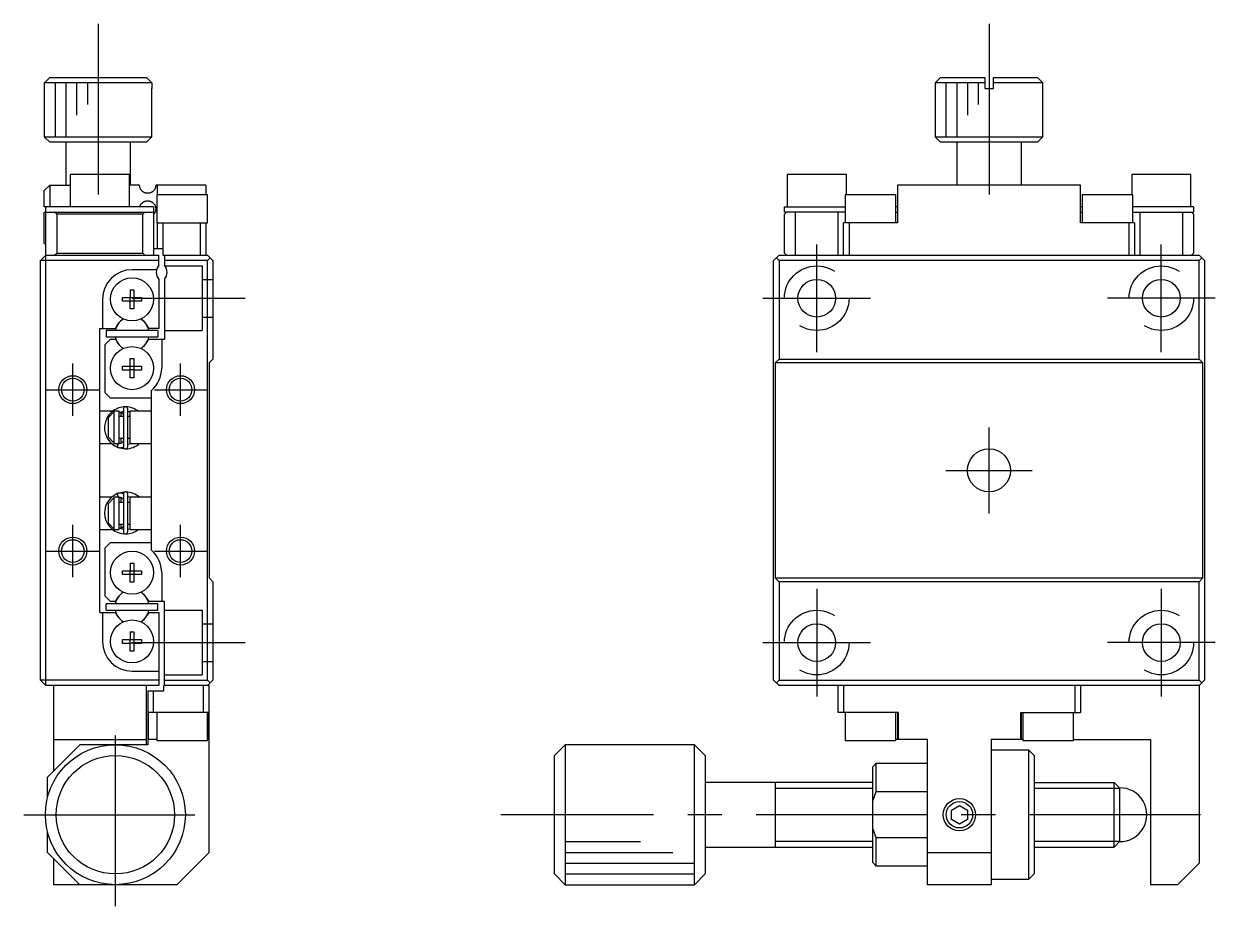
# Model space of a CAD drawing. Extents: x 0 to 251, y -8 to 162.
# Drawn here: x 140.4 to 251.1, y 46.5 to 128.5 of the extents above; entities that cross this region are included whole.
import ezdxf

# ---------------------------------------------------------------- set-up
doc = ezdxf.new("R2010")
doc.units = 0
doc.header["$LTSCALE"] = 0.5
doc.linetypes.add('CENTER', pattern=[50.8, 31.75, -6.35, 6.35, -6.35])
doc.linetypes.add('DASHED', pattern=[19.05, 12.7, -6.35])
for name, color, linetype in [('MSM_CENTER', 1, 'CENTER'), ('MSM_CONTINUOUS', 7, 'CONTINUOUS'), ('MSM_DASHED', 4, 'DASHED'), ('MSM_NARROW', 5, 'CONTINUOUS')]:
    doc.layers.add(name, color=color, linetype=linetype)

msp = doc.modelspace()

# ---------------------------------------------------------------- linework, layer by layer
at = {"layer": 'MSM_CENTER'}
for p, q in [((147.35, 128.5), (147.35, 112.5)), ((230.080071, 128.5), (230.080071, 111.5)), ((214.080071, 98), (214.080071, 108)), ((246.080071, 98), (246.080071, 108)), ((150.5, 103), (161, 103)), ((209.080071, 103), (219.080071, 103)), ((251.080071, 103), (241.080071, 103)), ((145, 92.07), (145, 96.93)), ((155, 92.07), (155, 96.93)), ((142.57, 94.5), (147.43, 94.5)), ((152.57, 94.5), (157.43, 94.5)), ((230.080071, 83), (230.080071, 91)), ((226.080071, 87), (234.080071, 87)), ((145, 77.07), (145, 81.93)), ((155, 77.07), (155, 81.93)), ((142.57, 79.5), (147.43, 79.5)), ((152.57, 79.5), (157.43, 79.5)), ((214.080071, 76), (214.080071, 66)), ((246.080071, 76), (246.080071, 66)), ((150.5, 71), (161, 71)), ((209.080071, 71), (219.080071, 71)), ((251.080071, 71), (241.080071, 71)), ((148.95, 46.5), (148.95, 63.5)), ((140.45, 55), (157.45, 55)), ((249.730071, 55), (184.730071, 55))]:
    msp.add_line(p, q, dxfattribs=at)
at = {"layer": 'MSM_CONTINUOUS'}
for p, q in [((142.366026, 123), (142.867813, 123.5)), ((142.366026, 122.5), (142.366026, 123)), ((152.333974, 123), (142.366026, 123)), ((142.867813, 123.5), (151.832187, 123.5)), ((151.832187, 123.5), (152.333974, 123)), ((152.333974, 123), (152.333974, 122.5)), ((225.580071, 123.5), (225.080071, 123)), ((229.680071, 123), (225.080071, 123)), ((225.080071, 123), (225.080071, 118)), ((225.580071, 123.5), (229.680071, 123.5)), ((229.680071, 123.5), (229.680071, 122.5)), ((230.480071, 122.5), (230.480071, 123.5)), ((230.480071, 123.5), (234.580071, 123.5)), ((235.080071, 123), (230.480071, 123)), ((235.080071, 123), (234.580071, 123.5)), ((235.080071, 118), (235.080071, 123)), ((142.35, 122.5), (142.366026, 122.5)), ((142.35, 122.5), (142.35, 118)), ((152.333974, 122.5), (152.35, 122.5)), ((152.35, 118), (152.35, 122.5)), ((229.680071, 122.5), (230.480071, 122.5)), ((142.35, 118), (152.35, 118)), ((142.35, 118), (142.85, 117.5)), ((151.85, 117.5), (142.85, 117.5)), ((144.35, 117.5), (144.35, 113.5)), ((150.35, 113.5), (150.35, 117.5)), ((151.85, 117.5), (152.35, 118)), ((225.080071, 118), (235.080071, 118)), ((225.080071, 118), (225.580071, 117.5)), ((234.580071, 117.5), (225.580071, 117.5)), ((227.080071, 117.5), (227.080071, 113.5)), ((233.080071, 113.5), (233.080071, 117.5)), ((234.580071, 117.5), (235.080071, 118)), ((150.25, 114.5), (144.75, 114.5)), ((144.75, 114.5), (144.75, 111.5)), ((150.25, 111.5), (150.25, 114.5)), ((216.830071, 114.5), (211.330071, 114.5)), ((211.330071, 114.5), (211.330071, 111.5)), ((216.830071, 112.6), (216.830071, 114.5)), ((248.830071, 114.5), (243.330071, 114.5)), ((243.330071, 114.5), (243.330071, 112.6)), ((248.830071, 111.5), (248.830071, 114.5)), ((142.85, 113.5), (142.35, 113)), ((142.35, 111.5), (142.35, 113)), ((142.85, 113.5), (142.85, 111.5)), ((142.85, 113.5), (144.75, 113.5)), ((151.2, 113.5), (150.25, 113.5)), ((151.20079, 113.465709), (151.2, 113.5)), ((151.203148, 113.431464), (151.20079, 113.465709)), ((151.207057, 113.397397), (151.203148, 113.431464)), ((151.2125, 113.363642), (151.207057, 113.397397)), ((151.219014, 113.332199), (151.2125, 113.363642)), ((151.226851, 113.301122), (151.219014, 113.332199)), ((151.235971, 113.270517), (151.226851, 113.301122)), ((151.246142, 113.240994), (151.235971, 113.270517)), ((151.257486, 113.212033), (151.246142, 113.240994)), ((151.269724, 113.184212), (151.257486, 113.212033)), ((151.283017, 113.157025), (151.269724, 113.184212)), ((151.29731, 113.130548), (151.283017, 113.157025)), ((151.306512, 113.114743), (151.29731, 113.130548)), ((151.316061, 113.099224), (151.306512, 113.114743)), ((151.336012, 113.069282), (151.316061, 113.099224)), ((151.357191, 113.040568), (151.336012, 113.069282)), ((151.379055, 113.013666), (151.357191, 113.040568)), ((151.401914, 112.988041), (151.379055, 113.013666)), ((151.425222, 112.964176), (151.401914, 112.988041)), ((151.449311, 112.9416), (151.425222, 112.964176)), ((151.473958, 112.920445), (151.449311, 112.9416)), ((151.500115, 112.899913), (151.473958, 112.920445)), ((151.526694, 112.880879), (151.500115, 112.899913)), ((151.553731, 112.863234), (151.526694, 112.880879)), ((151.580768, 112.847185), (151.553731, 112.863234)), ((151.608095, 112.832466), (151.580768, 112.847185)), ((152.347259, 112.863851), (152.305771, 112.839753)), ((152.385878, 112.889664), (152.347259, 112.863851)), ((152.422519, 112.917568), (152.385878, 112.889664)), ((152.457323, 112.94762), (152.422519, 112.917568)), ((152.489895, 112.979408), (152.457323, 112.94762)), ((152.520663, 113.013335), (152.489895, 112.979408)), ((152.549253, 113.049002), (152.520663, 113.013335)), ((152.576045, 113.087001), (152.549253, 113.049002)), ((152.60088, 113.127367), (152.576045, 113.087001)), ((152.621513, 113.165978), (152.60088, 113.127367)), ((152.634241, 113.192882), (152.621513, 113.165978)), ((152.646226, 113.221116), (152.634241, 113.192882)), ((152.657397, 113.250823), (152.646226, 113.221116)), ((152.665088, 113.273837), (152.657397, 113.250823)), ((152.672248, 113.297867), (152.665088, 113.273837)), ((152.676693, 113.31448), (152.672248, 113.297867)), ((152.680866, 113.331674), (152.676693, 113.31448)), ((152.684732, 113.349438), (152.680866, 113.331674)), ((152.688249, 113.36776), (152.684732, 113.349438)), ((152.691382, 113.386628), (152.688249, 113.36776)), ((152.69409, 113.406031), (152.691382, 113.386628)), ((152.69542, 113.417282), (152.69409, 113.406031)), ((152.696595, 113.428746), (152.69542, 113.417282)), ((152.697607, 113.440388), (152.696595, 113.428746)), ((152.698451, 113.45217), (152.697607, 113.440388)), ((152.699119, 113.464059), (152.698451, 113.45217)), ((152.699604, 113.476017), (152.699119, 113.464059)), ((152.6999, 113.488009), (152.699604, 113.476017)), ((152.7, 113.5), (152.6999, 113.488009)), ((157.35, 113.5), (152.7, 113.5)), ((152.85, 112.6), (152.85, 113.5)), ((157.35, 113.5), (157.35, 112.6)), ((238.580071, 113.5), (221.580071, 113.5)), ((221.580071, 113.5), (221.580071, 110)), ((238.580071, 110), (238.580071, 113.5)), ((151.339505, 111.735653), (151.356147, 111.75808)), ((151.356147, 111.75808), (151.373479, 111.779712)), ((151.373479, 111.779712), (151.391729, 111.800832)), ((151.391729, 111.800832), (151.410598, 111.8211)), ((151.410598, 111.8211), (151.430312, 111.840762)), ((151.430312, 111.840762), (151.450568, 111.859523)), ((151.450568, 111.859523), (151.471298, 111.87736)), ((151.471298, 111.87736), (151.493102, 111.894763)), ((151.493102, 111.894763), (151.515309, 111.911183)), ((151.515309, 111.911183), (151.545876, 111.931807)), ((151.545876, 111.931807), (151.576978, 111.950655)), ((151.576978, 111.950655), (151.608462, 111.967721)), ((151.635285, 112.819225), (151.608095, 112.832466)), ((151.608462, 111.967721), (151.632589, 111.979522)), ((151.632589, 111.979522), (151.656837, 111.99033)), ((151.662623, 112.807241), (151.635285, 112.819225)), ((151.656837, 111.99033), (151.690616, 112.003719)), ((151.689949, 112.796527), (151.662623, 112.807241)), ((151.724019, 112.784855), (151.689949, 112.796527)), ((151.690616, 112.003719), (151.724608, 112.015331)), ((151.758041, 112.774981), (151.724019, 112.784855)), ((151.724608, 112.015331), (151.758551, 112.025153)), ((151.802474, 112.764654), (151.758041, 112.774981)), ((151.758551, 112.025153), (151.792848, 112.03335)), ((151.792848, 112.03335), (151.826925, 112.039833)), ((151.846535, 112.757173), (151.802474, 112.764654)), ((151.826925, 112.039833), (151.86117, 112.044721)), ((151.890021, 112.752402), (151.846535, 112.757173)), ((151.86117, 112.044721), (151.895052, 112.047984)), ((151.921771, 112.750531), (151.890021, 112.752402)), ((151.895052, 112.047984), (151.928636, 112.049696)), ((151.953111, 112.750006), (151.921771, 112.750531)), ((151.928636, 112.049696), (151.972279, 112.049669)), ((151.981839, 112.750676), (151.953111, 112.750006)), ((151.972279, 112.049669), (152.015215, 112.047159)), ((152.010156, 112.752416), (151.981839, 112.750676)), ((152.046956, 112.756293), (152.010156, 112.752416)), ((152.015215, 112.047159), (152.057152, 112.042306)), ((152.082968, 112.761881), (152.046956, 112.756293)), ((152.057152, 112.042306), (152.098603, 112.035131)), ((152.118137, 112.76909), (152.082968, 112.761881)), ((152.098603, 112.035131), (152.138913, 112.025818)), ((152.168338, 112.782484), (152.118137, 112.76909)), ((152.138913, 112.025818), (152.178554, 112.014327)), ((152.216612, 112.798988), (152.168338, 112.782484)), ((152.178554, 112.014327), (152.216957, 112.000881)), ((152.262158, 112.818048), (152.216612, 112.798988)), ((152.216957, 112.000881), (152.254227, 111.985526)), ((152.254227, 111.985526), (152.299826, 111.963417)), ((152.305771, 112.839753), (152.262158, 112.818048)), ((152.299826, 111.963417), (152.34352, 111.93847)), ((152.34352, 111.93847), (152.385088, 111.9109)), ((152.385088, 111.9109), (152.425076, 111.880349)), ((152.425076, 111.880349), (152.46287, 111.847234)), ((152.46287, 111.847234), (152.498959, 111.811026)), ((152.498959, 111.811026), (152.532774, 111.772096)), ((152.532774, 111.772096), (152.564433, 111.730084)), ((157.5, 112.6), (152.8, 112.6)), ((152.8, 112.6), (152.8, 110)), ((157.5, 110), (157.5, 112.6)), ((221.430071, 112.6), (216.730071, 112.6)), ((216.730071, 112.6), (216.730071, 110)), ((221.430071, 110), (221.430071, 112.6)), ((243.430071, 112.6), (238.730071, 112.6)), ((238.730071, 112.6), (238.730071, 110)), ((243.430071, 110), (243.430071, 112.6)), ((152.5, 111.5), (142.35, 111.5)), ((142.35, 108.1), (142.35, 111)), ((142.35, 111), (152.5, 111)), ((142.5, 67), (142.5, 111.5)), ((143.5, 110.8), (143.3, 111)), ((151.5, 110.8), (143.5, 110.8)), ((143.5, 110.8), (143.5, 107.2)), ((151.227158, 111.5), (151.235495, 111.527993)), ((151.235495, 111.527993), (151.244888, 111.555567)), ((151.244888, 111.555567), (151.255298, 111.582646)), ((151.255298, 111.582646), (151.266904, 111.609644)), ((151.266904, 111.609644), (151.279499, 111.636048)), ((151.279499, 111.636048), (151.293279, 111.662237)), ((151.293279, 111.662237), (151.308003, 111.687735)), ((151.308003, 111.687735), (151.323612, 111.712478)), ((151.323612, 111.712478), (151.339505, 111.735653)), ((151.7, 111), (151.5, 110.8)), ((151.5, 107.2), (151.5, 110.8)), ((152.5, 111.5), (152.5, 107)), ((152.507972, 110.798831), (152.500187, 110.7903)), ((152.53976, 110.836661), (152.507972, 110.798831)), ((152.569311, 110.876971), (152.53976, 110.836661)), ((152.564433, 111.730084), (152.583077, 111.702136)), ((152.584395, 110.899946), (152.569311, 110.876971)), ((152.583077, 111.702136), (152.600821, 111.672739)), ((152.598844, 110.923833), (152.584395, 110.899946)), ((152.616853, 110.956748), (152.598844, 110.923833)), ((152.600821, 111.672739), (152.617572, 111.64183)), ((152.633682, 110.991626), (152.616853, 110.956748)), ((152.617572, 111.64183), (152.633341, 111.609104)), ((152.633341, 111.609104), (152.640765, 111.592137)), ((152.649222, 111.028727), (152.633682, 110.991626)), ((152.640765, 111.592137), (152.647902, 111.574651)), ((152.647902, 111.574651), (152.657042, 111.550193)), ((152.656338, 111.047833), (152.649222, 111.028727)), ((152.663096, 111.06763), (152.656338, 111.047833)), ((152.657042, 111.550193), (152.665588, 111.524585)), ((152.669462, 111.088166), (152.663096, 111.06763)), ((152.665588, 111.524585), (152.673467, 111.497726)), ((152.674202, 111.104979), (152.669462, 111.088166)), ((152.673467, 111.497726), (152.677194, 111.483545)), ((152.678667, 111.122387), (152.674202, 111.104979)), ((152.677194, 111.483545), (152.680716, 111.468979)), ((152.68282, 111.140383), (152.678667, 111.122387)), ((152.680716, 111.468979), (152.684015, 111.45402)), ((152.686622, 111.158964), (152.68282, 111.140383)), ((152.684015, 111.45402), (152.686662, 111.440808)), ((152.690032, 111.178126), (152.686622, 111.158964)), ((152.686662, 111.440808), (152.689122, 111.427251)), ((152.689122, 111.427251), (152.691377, 111.41337)), ((152.693013, 111.197864), (152.690032, 111.178126)), ((152.691377, 111.41337), (152.693408, 111.39919)), ((152.694639, 111.210507), (152.693013, 111.197864)), ((152.693408, 111.39919), (152.695197, 111.384734)), ((152.696072, 111.223411), (152.694639, 111.210507)), ((152.695197, 111.384734), (152.696724, 111.370024)), ((152.6973, 111.236533), (152.696072, 111.223411)), ((152.696724, 111.370024), (152.697695, 111.358695)), ((152.698312, 111.249828), (152.6973, 111.236533)), ((152.697695, 111.358695), (152.6985, 111.347191)), ((152.699096, 111.263254), (152.698312, 111.249828)), ((152.6985, 111.347191), (152.699135, 111.335554)), ((152.69964, 111.276766), (152.699096, 111.263254)), ((152.699135, 111.335554), (152.699596, 111.323823)), ((152.699596, 111.323823), (152.699881, 111.312039)), ((152.699907, 111.28847), (152.69964, 111.276766)), ((152.699881, 111.312039), (152.699986, 111.300241)), ((152.699986, 111.300241), (152.699907, 111.28847)), ((211.080071, 111), (211.080071, 111.5)), ((211.080071, 111.5), (216.730071, 111.5)), ((211.280071, 111), (211.080071, 110.8)), ((216.730071, 111), (211.080071, 111)), ((211.080071, 107.2), (211.080071, 110.8)), ((212.080071, 111), (212.080071, 107)), ((216.080071, 107), (216.080071, 111)), ((221.580071, 111.5), (221.430071, 111.5)), ((221.430071, 111), (221.580071, 111)), ((238.730071, 111.5), (238.580071, 111.5)), ((238.580071, 111), (238.730071, 111)), ((249.080071, 111.5), (243.430071, 111.5)), ((243.430071, 111), (249.080071, 111)), ((244.080071, 111), (244.080071, 107)), ((248.080071, 107), (248.080071, 111)), ((249.080071, 110.8), (248.880071, 111)), ((249.080071, 111.5), (249.080071, 111)), ((249.080071, 110.8), (249.080071, 107.2)), ((152.8, 110), (157.5, 110)), ((152.85, 107.6), (152.85, 110)), ((153.35, 110), (153.35, 107)), ((156.85, 107), (156.85, 110)), ((157.35, 110), (157.35, 107)), ((216.580071, 107), (216.580071, 110)), ((221.580071, 110), (216.580071, 110)), ((217.080071, 110), (217.080071, 107)), ((243.580071, 110), (238.580071, 110)), ((243.080071, 107), (243.080071, 110)), ((243.580071, 110), (243.580071, 107)), ((142.35, 108.1), (142.5, 107.95)), ((153.35, 107.6), (152.5, 107.6)), ((142.5, 107), (142, 106.5)), ((153, 106.5), (142, 106.5)), ((142, 67.5), (142, 106.5)), ((142.5, 107), (153, 107)), ((143.3, 107), (143.5, 107.2)), ((143.5, 107.2), (151.5, 107.2)), ((151.5, 107.2), (151.7, 107)), ((153, 106.061438), (153, 107)), ((153.35, 107), (157.5, 107)), ((153.5, 107), (153.5, 106.061438)), ((157.5, 106.5), (153.5, 106.5)), ((157.5, 107), (158, 106.5)), ((157.75, 106.75), (157.5, 106.5)), ((157.5, 67.5), (157.5, 106.5)), ((158, 106.5), (158, 97.35)), ((210.580071, 107), (210.080071, 106.5)), ((210.080071, 67.5), (210.080071, 106.5)), ((210.330071, 106.75), (210.580071, 106.5)), ((210.580071, 107), (249.580071, 107)), ((249.580071, 106.5), (210.580071, 106.5)), ((210.580071, 106.5), (210.580071, 97.35)), ((211.080071, 107.2), (211.280071, 107)), ((248.880071, 107), (249.080071, 107.2)), ((250.080071, 106.5), (249.580071, 107)), ((249.830071, 106.75), (249.580071, 106.5)), ((249.580071, 97.35), (249.580071, 106.5)), ((250.080071, 106.5), (250.080071, 67.5)), ((152.781754, 105.65), (150.5, 105.65)), ((153, 104.738562), (153, 100.2)), ((153.5, 104.738562), (153.5, 99.2)), ((147.75, 102.9), (147.75, 100.2)), ((149.613639, 102.72), (149.613639, 103.08)), ((149.613639, 103.08), (150.32, 103.08)), ((150.32, 103.786361), (150.68, 103.786361)), ((150.32, 103.786361), (150.32, 103.08)), ((150.330372, 103.069628), (150.32, 103.08)), ((150.330372, 103.069628), (150.669628, 103.069628)), ((150.330372, 102.730372), (150.330372, 103.069628)), ((150.669628, 103.069628), (150.68, 103.08)), ((150.669628, 103.069628), (150.669628, 102.730372)), ((150.68, 103.786361), (150.68, 103.08)), ((150.68, 103.08), (151.386361, 103.08)), ((151.386361, 103.08), (151.386361, 102.72)), ((150.32, 102.72), (149.613639, 102.72)), ((150.330372, 102.730372), (150.32, 102.72)), ((150.32, 102.013639), (150.32, 102.72)), ((150.68, 102.013639), (150.32, 102.013639)), ((150.669628, 102.730372), (150.330372, 102.730372)), ((150.669628, 102.730372), (150.68, 102.72)), ((150.68, 102.72), (150.68, 102.013639)), ((151.386361, 102.72), (150.68, 102.72)), ((147.5, 100.2), (148.949194, 100.2)), ((147.5, 73.8), (147.5, 100.2)), ((148.1, 100), (148.1, 99.4)), ((152.9, 100), (148.1, 100)), ((149.09936, 100.460095), (148.949194, 100.2)), ((152.050806, 100.2), (151.90064, 100.460095)), ((153, 100.2), (152.050806, 100.2)), ((152.9, 100), (152.9, 99.4)), ((148.5, 99.2), (148, 98.7)), ((148, 94.2), (148, 98.7)), ((148.1, 99.4), (152.9, 99.4)), ((148.5, 99.2), (148.949194, 99.2)), ((148.949194, 99.2), (149.09936, 98.939905)), ((151.90064, 98.939905), (152.050806, 99.2)), ((152.050806, 99.2), (153.5, 99.2)), ((153.25, 99.2), (153.25, 96.5)), ((150.32, 97.386361), (150.68, 97.386361)), ((150.32, 96.68), (150.32, 97.386361)), ((150.68, 97.386361), (150.68, 96.68)), ((149.613639, 96.32), (149.613639, 96.68)), ((149.613639, 96.68), (150.32, 96.68)), ((150.32, 96.32), (149.613639, 96.32)), ((150.330372, 96.669628), (150.32, 96.68)), ((150.330372, 96.330372), (150.32, 96.32)), ((150.32, 95.613639), (150.32, 96.32)), ((150.330372, 96.669628), (150.669628, 96.669628)), ((150.330372, 96.330372), (150.330372, 96.669628)), ((150.669628, 96.330372), (150.330372, 96.330372)), ((150.669628, 96.669628), (150.68, 96.68)), ((150.669628, 96.669628), (150.669628, 96.330372)), ((150.669628, 96.330372), (150.68, 96.32)), ((150.68, 96.68), (151.386361, 96.68)), ((150.68, 96.32), (150.68, 95.613639)), ((151.386361, 96.32), (150.68, 96.32)), ((151.386361, 96.68), (151.386361, 96.32)), ((157.65, 97), (158, 97.35)), ((157.65, 97), (157.65, 77)), ((210.230071, 97), (210.580071, 97.35)), ((249.930071, 97), (210.230071, 97)), ((210.230071, 97), (210.230071, 77)), ((210.580071, 97.35), (249.580071, 97.35)), ((249.580071, 97.35), (249.930071, 97)), ((249.930071, 77), (249.930071, 97)), ((150.68, 95.613639), (150.32, 95.613639)), ((148, 94.2), (148.5, 93.7)), ((152.3, 79.579062), (152.3, 94.420938)), ((152.3, 93.7), (148.5, 93.7)), ((148.708355, 92.5), (147.5, 92.5)), ((148.3, 91.916515), (148.8, 92.445683)), ((148.3, 90.083485), (148.3, 91.916515)), ((148.709259, 92.5), (148.709134, 92.5)), ((148.709665, 92.5), (148.709306, 92.5)), ((148.8, 92.5), (148.8, 89.5)), ((149.3, 92.5), (148.8, 92.5)), ((149.125829, 92.743007), (149.121396, 92.742423)), ((149.185107, 92.768088), (149.129943, 92.747361)), ((149.286496, 92.37927), (149.300739, 92.384889)), ((149.299886, 92.385811), (149.693459, 92.491284)), ((149.3, 89.5), (149.3, 92.5)), ((149.693518, 92), (149.3, 92)), ((149.300739, 92.384889), (149.314755, 92.389592)), ((149.314755, 92.389592), (149.328999, 92.393573)), ((149.328999, 92.393573), (149.343435, 92.396821)), ((149.343435, 92.396821), (149.358025, 92.399325)), ((149.358025, 92.399325), (149.372729, 92.401076)), ((149.372729, 92.401076), (149.387508, 92.402068)), ((149.387508, 92.402068), (149.402323, 92.402299)), ((149.402323, 92.402299), (149.417133, 92.401766)), ((149.417133, 92.401766), (149.431899, 92.400472)), ((149.431899, 92.400472), (149.44658, 92.398419)), ((149.44658, 92.398419), (149.461137, 92.395614)), ((149.461137, 92.395614), (149.47553, 92.392066)), ((149.47553, 92.392066), (149.489722, 92.387786)), ((149.489722, 92.387786), (149.503675, 92.382786)), ((149.5, 92), (149.5, 92.384574)), ((149.503675, 92.382786), (149.517353, 92.377081)), ((149.517353, 92.377081), (149.53072, 92.370689)), ((149.53072, 92.370689), (149.543742, 92.363628)), ((149.543742, 92.363628), (149.556387, 92.35592)), ((149.556387, 92.35592), (149.568624, 92.347585)), ((149.568624, 92.347585), (149.580423, 92.338649)), ((149.580423, 92.338649), (149.591756, 92.329135)), ((149.591756, 92.329135), (149.602596, 92.319071)), ((149.602596, 92.319071), (149.612919, 92.308482)), ((149.612919, 92.308482), (149.622701, 92.297398)), ((149.622701, 92.297398), (149.631921, 92.285847)), ((149.631921, 92.285847), (149.640558, 92.273859)), ((149.640558, 92.273859), (149.648593, 92.261465)), ((149.648593, 92.261465), (149.65601, 92.248696)), ((149.65601, 92.248696), (149.662793, 92.235583)), ((149.662793, 92.235583), (149.668927, 92.222159)), ((149.668927, 92.222159), (149.674401, 92.208455)), ((149.674401, 92.208455), (149.679203, 92.194506)), ((149.679203, 92.194506), (149.683323, 92.180344)), ((149.683323, 92.180344), (149.686754, 92.166002)), ((149.686754, 92.166002), (149.689488, 92.151514)), ((149.689488, 92.151514), (149.691521, 92.136914)), ((149.691521, 92.136914), (149.692849, 92.122236)), ((149.692849, 92.122236), (149.693469, 92.107514)), ((149.693469, 92.107514), (149.693518, 92.102191)), ((149.693518, 92.703078), (149.693518, 89.203078)), ((150.093518, 89.203078), (150.093518, 92.703078)), ((150.3, 92), (150.093518, 92)), ((150.093572, 92.490971), (150.300119, 92.449766)), ((150.3, 92.5), (150.3, 89.5)), ((152.3, 92.5), (150.3, 92.5)), ((148.8, 89.554317), (148.3, 90.083485)), ((149.3, 90), (149.693518, 90)), ((149.5, 89.52167), (149.5, 90)), ((149.626863, 89.613827), (149.617367, 89.602578)), ((149.635792, 89.625529), (149.626863, 89.613827)), ((149.644137, 89.637653), (149.635792, 89.625529)), ((149.651878, 89.65017), (149.644137, 89.637653)), ((149.659, 89.66305), (149.651878, 89.65017)), ((149.665488, 89.67626), (149.659, 89.66305)), ((149.671327, 89.689771), (149.665488, 89.67626)), ((149.676506, 89.703549), (149.671327, 89.689771)), ((149.681013, 89.717563), (149.676506, 89.703549)), ((149.68484, 89.73178), (149.681013, 89.717563)), ((149.687977, 89.746167), (149.68484, 89.73178)), ((149.690417, 89.76069), (149.687977, 89.746167)), ((149.692157, 89.775316), (149.690417, 89.76069)), ((149.693191, 89.790011), (149.692157, 89.775316)), ((149.693518, 89.803965), (149.693191, 89.790011)), ((150.093518, 90), (150.3, 90)), ((147.5, 89.5), (148.595166, 89.5)), ((148.596074, 89.5), (148.596202, 89.5)), ((148.8, 89.5), (149.3, 89.5)), ((149.12055, 89.164139), (149.129981, 89.160103)), ((149.121133, 89.163794), (149.189289, 89.397529)), ((149.126067, 89.182384), (149.125513, 89.1754)), ((149.125513, 89.1754), (149.125529, 89.16957)), ((149.125529, 89.16957), (149.126115, 89.164934)), ((149.127186, 89.190473), (149.126067, 89.182384)), ((149.126115, 89.164934), (149.127342, 89.16138)), ((149.128864, 89.199612), (149.127186, 89.190473)), ((149.127342, 89.16138), (149.129186, 89.15921)), ((149.131089, 89.209739), (149.128864, 89.199612)), ((149.129186, 89.15921), (149.129943, 89.158795)), ((149.129943, 89.158795), (149.160294, 89.146726)), ((149.133846, 89.220782), (149.131089, 89.209739)), ((149.137114, 89.232666), (149.133846, 89.220782)), ((149.140873, 89.24531), (149.137114, 89.232666)), ((149.145096, 89.258625), (149.140873, 89.24531)), ((149.149754, 89.272521), (149.145096, 89.258625)), ((149.154814, 89.286901), (149.149754, 89.272521)), ((149.160243, 89.301667), (149.154814, 89.286901)), ((149.166002, 89.316716), (149.160243, 89.301667)), ((149.160294, 89.146726), (149.19291, 89.135563)), ((149.172052, 89.331946), (149.166002, 89.316716)), ((149.178352, 89.34725), (149.172052, 89.331946)), ((149.184857, 89.362525), (149.178352, 89.34725)), ((149.182947, 89.138523), (149.869207, 89.004539)), ((149.191523, 89.377663), (149.184857, 89.362525)), ((149.189289, 89.397529), (149.246468, 89.500052)), ((149.198304, 89.392562), (149.191523, 89.377663)), ((149.19291, 89.135563), (149.22603, 89.126048)), ((149.205153, 89.407118), (149.198304, 89.392562)), ((149.212024, 89.421231), (149.205153, 89.407118)), ((149.218868, 89.434804), (149.212024, 89.421231)), ((149.225639, 89.447743), (149.218868, 89.434804)), ((149.23229, 89.459959), (149.225639, 89.447743)), ((149.22603, 89.126048), (149.259573, 89.118204)), ((149.238775, 89.471369), (149.23229, 89.459959)), ((149.24505, 89.481893), (149.238775, 89.471369)), ((149.25107, 89.491458), (149.24505, 89.481893)), ((149.256796, 89.5), (149.25107, 89.491458)), ((149.259573, 89.118204), (149.293456, 89.11205)), ((149.289635, 89.52432), (149.26353, 89.535613)), ((149.293685, 89.523941), (149.286496, 89.526886)), ((149.293456, 89.11205), (149.327596, 89.1076)), ((149.307611, 89.518862), (149.293685, 89.523941)), ((149.32178, 89.514503), (149.307611, 89.518862)), ((149.336154, 89.510876), (149.32178, 89.514503)), ((149.327596, 89.1076), (149.361911, 89.104864)), ((149.350695, 89.507993), (149.336154, 89.510876)), ((149.365364, 89.505862), (149.350695, 89.507993)), ((149.361911, 89.104864), (149.396315, 89.103849)), ((149.38012, 89.504488), (149.365364, 89.505862)), ((149.394924, 89.503877), (149.38012, 89.504488)), ((149.409737, 89.504029), (149.394924, 89.503877)), ((149.396315, 89.103849), (149.430727, 89.104557)), ((149.424517, 89.504942), (149.409737, 89.504029)), ((149.439226, 89.506613), (149.424517, 89.504942)), ((149.430727, 89.104557), (149.465061, 89.106985)), ((149.453823, 89.509036), (149.439226, 89.506613)), ((149.468271, 89.512202), (149.453823, 89.509036)), ((149.465061, 89.106985), (149.499234, 89.111128)), ((149.482532, 89.516103), (149.468271, 89.512202)), ((149.496569, 89.520723), (149.482532, 89.516103)), ((149.510345, 89.52605), (149.496569, 89.520723)), ((149.499234, 89.111128), (149.533164, 89.116976)), ((149.523828, 89.532067), (149.510345, 89.52605)), ((149.536982, 89.538756), (149.523828, 89.532067)), ((149.533164, 89.116976), (149.566767, 89.124514)), ((149.549777, 89.546098), (149.536982, 89.538756)), ((149.562181, 89.55407), (149.549777, 89.546098)), ((149.574165, 89.562652), (149.562181, 89.55407)), ((149.566767, 89.124514), (149.599961, 89.133725)), ((149.585702, 89.571819), (149.574165, 89.562652)), ((149.596764, 89.581546), (149.585702, 89.571819)), ((149.607327, 89.591808), (149.596764, 89.581546)), ((149.599961, 89.133725), (149.632666, 89.144587)), ((149.617367, 89.602578), (149.607327, 89.591808)), ((149.632666, 89.144587), (149.664801, 89.157074)), ((149.664801, 89.157074), (149.696115, 89.171073)), ((150.328291, 89.464396), (150.093569, 89.414898)), ((150.3, 89.5), (152.3, 89.5)), ((150.434811, 89.499767), (150.328291, 89.464396)), ((148.595027, 84.5), (147.5, 84.5)), ((148.3, 83.916515), (148.8, 84.445683)), ((148.596145, 84.5), (148.596025, 84.5)), ((148.8, 84.5), (148.8, 81.5)), ((149.3, 84.5), (148.8, 84.5)), ((149.121133, 84.836206), (149.189289, 84.602471)), ((149.125513, 84.8246), (149.125529, 84.83043)), ((149.126067, 84.817616), (149.125513, 84.8246)), ((149.125529, 84.83043), (149.126115, 84.835066)), ((149.127186, 84.809527), (149.126067, 84.817616)), ((149.126115, 84.835066), (149.127342, 84.83862)), ((149.128864, 84.800388), (149.127186, 84.809527)), ((149.127342, 84.83862), (149.129186, 84.84079)), ((149.131089, 84.790261), (149.128864, 84.800388)), ((149.129186, 84.84079), (149.129943, 84.841205)), ((149.147669, 84.848455), (149.129943, 84.841205)), ((149.133846, 84.779218), (149.131089, 84.790261)), ((149.137114, 84.767334), (149.133846, 84.779218)), ((149.140873, 84.75469), (149.137114, 84.767334)), ((149.145096, 84.741375), (149.140873, 84.75469)), ((149.149754, 84.727479), (149.145096, 84.741375)), ((149.180043, 84.86025), (149.147669, 84.848455)), ((149.154814, 84.713099), (149.149754, 84.727479)), ((149.160243, 84.698333), (149.154814, 84.713099)), ((149.166002, 84.683284), (149.160243, 84.698333)), ((149.172052, 84.668054), (149.166002, 84.683284)), ((149.178352, 84.65275), (149.172052, 84.668054)), ((149.184857, 84.637475), (149.178352, 84.65275)), ((149.212954, 84.87041), (149.180043, 84.86025)), ((149.868027, 84.995444), (149.184035, 84.861901)), ((149.191523, 84.622337), (149.184857, 84.637475)), ((149.189289, 84.602471), (149.246468, 84.499948)), ((149.198304, 84.607438), (149.191523, 84.622337)), ((149.205153, 84.592882), (149.198304, 84.607438)), ((149.212024, 84.578769), (149.205153, 84.592882)), ((149.218868, 84.565196), (149.212024, 84.578769)), ((149.246322, 84.878909), (149.212954, 84.87041)), ((149.225639, 84.552257), (149.218868, 84.565196)), ((149.23229, 84.540041), (149.225639, 84.552257)), ((149.238775, 84.528631), (149.23229, 84.540041)), ((149.24505, 84.518107), (149.238775, 84.528631)), ((149.25107, 84.508542), (149.24505, 84.518107)), ((149.280067, 84.885727), (149.246322, 84.878909)), ((149.256796, 84.5), (149.25107, 84.508542)), ((149.314105, 84.890849), (149.280067, 84.885727)), ((149.286496, 84.473114), (149.300739, 84.478732)), ((149.3, 81.5), (149.3, 84.5)), ((149.300739, 84.478732), (149.314755, 84.483435)), ((149.348355, 84.894261), (149.314105, 84.890849)), ((149.314755, 84.483435), (149.328999, 84.487417)), ((149.328999, 84.487417), (149.343435, 84.490665)), ((149.343435, 84.490665), (149.358025, 84.493169)), ((149.382732, 84.895956), (149.348355, 84.894261)), ((149.358025, 84.493169), (149.372729, 84.49492)), ((149.372729, 84.49492), (149.387508, 84.495912)), ((149.417153, 84.895928), (149.382732, 84.895956)), ((149.387508, 84.495912), (149.402323, 84.496143)), ((149.402323, 84.496143), (149.417133, 84.49561)), ((149.417133, 84.49561), (149.431899, 84.494315)), ((149.451534, 84.894178), (149.417153, 84.895928)), ((149.431899, 84.494315), (149.44658, 84.492263)), ((149.44658, 84.492263), (149.461137, 84.489458)), ((149.485791, 84.890709), (149.451534, 84.894178)), ((149.461137, 84.489458), (149.47553, 84.48591)), ((149.47553, 84.48591), (149.489722, 84.48163)), ((149.519841, 84.885529), (149.485791, 84.890709)), ((149.489722, 84.48163), (149.503675, 84.476629)), ((149.5, 84), (149.5, 84.478326)), ((149.503675, 84.476629), (149.517353, 84.470925)), ((149.517353, 84.470925), (149.53072, 84.464533)), ((149.553601, 84.87865), (149.519841, 84.885529)), ((149.53072, 84.464533), (149.543742, 84.457472)), ((149.543742, 84.457472), (149.556387, 84.449763)), ((149.586987, 84.870088), (149.553601, 84.87865)), ((149.556387, 84.449763), (149.568624, 84.441429)), ((149.568624, 84.441429), (149.580423, 84.432493)), ((149.580423, 84.432493), (149.591756, 84.422979)), ((149.619918, 84.859863), (149.586987, 84.870088)), ((149.591756, 84.422979), (149.602596, 84.412914)), ((149.602596, 84.412914), (149.612919, 84.402326)), ((149.612919, 84.402326), (149.622701, 84.391242)), ((149.652313, 84.847998), (149.619918, 84.859863)), ((149.622701, 84.391242), (149.631921, 84.379691)), ((149.631921, 84.379691), (149.640558, 84.367703)), ((149.640558, 84.367703), (149.648593, 84.355309)), ((149.648593, 84.355309), (149.65601, 84.34254)), ((149.684093, 84.834523), (149.652313, 84.847998)), ((149.65601, 84.34254), (149.662793, 84.329427)), ((149.662793, 84.329427), (149.668927, 84.316003)), ((149.668927, 84.316003), (149.674401, 84.302299)), ((149.674401, 84.302299), (149.679203, 84.28835)), ((149.679203, 84.28835), (149.683323, 84.274187)), ((149.683323, 84.274187), (149.686754, 84.259845)), ((149.696164, 84.828904), (149.684093, 84.834523)), ((149.686754, 84.259845), (149.689488, 84.245358)), ((149.689488, 84.245358), (149.691521, 84.230758)), ((149.691521, 84.230758), (149.692849, 84.21608)), ((149.692849, 84.21608), (149.693469, 84.201358)), ((149.693469, 84.201358), (149.693518, 84.196035)), ((149.693518, 84.796922), (149.693518, 81.296922)), ((150.093518, 81.296922), (150.093518, 84.796922)), ((150.09354, 84.585106), (150.323207, 84.537084)), ((150.3, 84.5), (150.3, 81.5)), ((152.3, 84.5), (150.3, 84.5)), ((150.323207, 84.537084), (150.434259, 84.500439)), ((148.3, 82.083485), (148.3, 83.916515)), ((149.693518, 84), (149.3, 84)), ((150.3, 84), (150.093518, 84)), ((148.8, 81.554317), (148.3, 82.083485)), ((149.3, 82), (149.693518, 82)), ((149.5, 81.615422), (149.5, 82)), ((149.692157, 81.86916), (149.690417, 81.854534)), ((149.693191, 81.883854), (149.692157, 81.86916)), ((149.693518, 81.897809), (149.693191, 81.883854)), ((150.093518, 82), (150.3, 82)), ((147.5, 81.5), (148.708676, 81.5)), ((148.8, 81.5), (149.3, 81.5)), ((149.124183, 81.256666), (149.121396, 81.257577)), ((149.129943, 81.252639), (149.18784, 81.231023)), ((149.293685, 81.617785), (149.286496, 81.62073)), ((149.307611, 81.612706), (149.293685, 81.617785)), ((149.693426, 81.50872), (149.299819, 81.614216)), ((149.32178, 81.608346), (149.307611, 81.612706)), ((149.336154, 81.60472), (149.32178, 81.608346)), ((149.350695, 81.601836), (149.336154, 81.60472)), ((149.365364, 81.599705), (149.350695, 81.601836)), ((149.38012, 81.598332), (149.365364, 81.599705)), ((149.394924, 81.597721), (149.38012, 81.598332)), ((149.409737, 81.597872), (149.394924, 81.597721)), ((149.424517, 81.598785), (149.409737, 81.597872)), ((149.439226, 81.600456), (149.424517, 81.598785)), ((149.453823, 81.602879), (149.439226, 81.600456)), ((149.468271, 81.606046), (149.453823, 81.602879)), ((149.482532, 81.609946), (149.468271, 81.606046)), ((149.496569, 81.614567), (149.482532, 81.609946)), ((149.510345, 81.619894), (149.496569, 81.614567)), ((149.523828, 81.625911), (149.510345, 81.619894)), ((149.536982, 81.6326), (149.523828, 81.625911)), ((149.549777, 81.639942), (149.536982, 81.6326)), ((149.562181, 81.647914), (149.549777, 81.639942)), ((149.574165, 81.656496), (149.562181, 81.647914)), ((149.585702, 81.665663), (149.574165, 81.656496)), ((149.596764, 81.67539), (149.585702, 81.665663)), ((149.607327, 81.685652), (149.596764, 81.67539)), ((149.617367, 81.696421), (149.607327, 81.685652)), ((149.626863, 81.707671), (149.617367, 81.696421)), ((149.635792, 81.719373), (149.626863, 81.707671)), ((149.644137, 81.731497), (149.635792, 81.719373)), ((149.651878, 81.744014), (149.644137, 81.731497)), ((149.659, 81.756893), (149.651878, 81.744014)), ((149.665488, 81.770104), (149.659, 81.756893)), ((149.671327, 81.783615), (149.665488, 81.770104)), ((149.676506, 81.797393), (149.671327, 81.783615)), ((149.681013, 81.811407), (149.676506, 81.797393)), ((149.68484, 81.825624), (149.681013, 81.811407)), ((149.687977, 81.84001), (149.68484, 81.825624)), ((149.690417, 81.854534), (149.687977, 81.84001)), ((150.30009, 81.550226), (150.093522, 81.509023)), ((150.3, 81.5), (152.3, 81.5)), ((148.5, 80.3), (148, 79.8)), ((148, 75.3), (148, 79.8)), ((148.5, 80.3), (152.3, 80.3)), ((149.613639, 77.32), (149.613639, 77.68)), ((149.613639, 77.68), (150.32, 77.68)), ((150.32, 78.386361), (150.68, 78.386361)), ((150.32, 78.386361), (150.32, 77.68)), ((150.330372, 77.669628), (150.32, 77.68)), ((150.330372, 77.669628), (150.669628, 77.669628)), ((150.330372, 77.330372), (150.330372, 77.669628)), ((150.669628, 77.669628), (150.68, 77.68)), ((150.669628, 77.669628), (150.669628, 77.330372)), ((150.68, 78.386361), (150.68, 77.68)), ((150.68, 77.68), (151.386361, 77.68)), ((151.386361, 77.68), (151.386361, 77.32)), ((153.25, 77.5), (153.25, 74.8)), ((150.32, 77.32), (149.613639, 77.32)), ((150.330372, 77.330372), (150.32, 77.32)), ((150.32, 76.613639), (150.32, 77.32)), ((150.68, 76.613639), (150.32, 76.613639)), ((150.669628, 77.330372), (150.330372, 77.330372)), ((150.669628, 77.330372), (150.68, 77.32)), ((150.68, 77.32), (150.68, 76.613639)), ((151.386361, 77.32), (150.68, 77.32)), ((158, 76.65), (157.65, 77)), ((158, 76.65), (158, 67.5)), ((210.580071, 76.65), (210.230071, 77)), ((210.230071, 77), (249.930071, 77)), ((210.580071, 76.65), (210.580071, 67.5)), ((249.580071, 76.65), (210.580071, 76.65)), ((249.930071, 77), (249.580071, 76.65)), ((249.580071, 67.5), (249.580071, 76.65)), ((148, 75.3), (148.5, 74.8)), ((148.1, 74), (148.1, 74.6)), ((152.9, 74.6), (148.1, 74.6)), ((148.949194, 74.8), (148.5, 74.8)), ((148.949194, 74.8), (149.09936, 75.060095)), ((151.90064, 75.060095), (152.050806, 74.8)), ((153.5, 74.8), (152.050806, 74.8)), ((152.9, 74), (152.9, 74.6)), ((153.5, 67), (153.5, 74.8)), ((147.5, 73.8), (148.949194, 73.8)), ((147.75, 73.8), (147.75, 71.1)), ((148.1, 74), (152.9, 74)), ((149.09936, 73.539905), (148.949194, 73.8)), ((152.050806, 73.8), (151.90064, 73.539905)), ((152.050806, 73.8), (153, 73.8)), ((153, 73.8), (153, 67)), ((150.32, 71.986361), (150.68, 71.986361)), ((150.32, 71.986361), (150.32, 71.28)), ((150.68, 71.986361), (150.68, 71.28)), ((149.613639, 70.92), (149.613639, 71.28)), ((149.613639, 71.28), (150.32, 71.28)), ((150.32, 70.92), (149.613639, 70.92)), ((150.330372, 71.269628), (150.32, 71.28)), ((150.330372, 70.930372), (150.32, 70.92)), ((150.32, 70.213639), (150.32, 70.92)), ((150.330372, 71.269628), (150.669628, 71.269628)), ((150.330372, 70.930372), (150.330372, 71.269628)), ((150.669628, 70.930372), (150.330372, 70.930372)), ((150.669628, 71.269628), (150.68, 71.28)), ((150.669628, 71.269628), (150.669628, 70.930372)), ((150.669628, 70.930372), (150.68, 70.92)), ((150.68, 71.28), (151.386361, 71.28)), ((150.68, 70.92), (150.68, 70.213639)), ((151.386361, 70.92), (150.68, 70.92)), ((151.386361, 71.28), (151.386361, 70.92)), ((150.68, 70.213639), (150.32, 70.213639)), ((153, 67.5), (142, 67.5)), ((142.5, 67), (142, 67.5)), ((150.5, 68.35), (153, 68.35)), ((153.5, 67.5), (157.5, 67.5)), ((157.5, 67.5), (157.75, 67.25)), ((158, 67.5), (157.5, 67)), ((210.080071, 67.5), (210.580071, 67)), ((210.580071, 67.5), (210.330071, 67.25)), ((210.580071, 67.5), (249.580071, 67.5)), ((249.580071, 67.5), (249.830071, 67.25)), ((249.580071, 67), (250.080071, 67.5)), ((153, 67), (142.5, 67)), ((143.2, 67), (143.2, 59.05)), ((151.8, 67), (151.8, 61.5)), ((151.95, 66.5), (153.45, 66.5)), ((151.95, 66.5), (151.95, 61.5)), ((152.45, 66.5), (152.45, 64.5)), ((153.45, 66.5), (153.45, 67)), ((157.65, 67), (153.45, 67)), ((157.15, 64.5), (157.15, 67)), ((157.65, 51.5), (157.65, 67)), ((249.580071, 67), (210.580071, 67)), ((216.080071, 64.5), (216.080071, 67)), ((216.580071, 67), (216.580071, 64.5)), ((238.080071, 64.5), (238.080071, 67)), ((238.580071, 67), (238.580071, 64.5)), ((249.580071, 67), (249.580071, 50.5)), ((157.65, 64.5), (151.95, 64.5)), ((151.990264, 64.5), (151.990264, 62)), ((152.8, 64.5), (152.8, 61.9)), ((157.5, 61.9), (157.5, 64.5)), ((157.580821, 62), (157.580821, 64.5)), ((221.627598, 64.5), (216.080071, 64.5)), ((216.730071, 64.5), (216.730071, 61.9)), ((221.430071, 61.9), (221.430071, 64.5)), ((221.598226, 62), (221.598226, 64.5)), ((221.627598, 64.5), (221.627598, 62)), ((233.032543, 64.5), (238.580071, 64.5)), ((233.032543, 62), (233.032543, 64.5)), ((233.061915, 64.5), (233.061915, 62)), ((233.230071, 64.5), (233.230071, 61.9)), ((237.930071, 61.9), (237.930071, 64.5)), ((143.2, 62), (151.8, 62)), ((152.8, 62), (151.95, 62)), ((157.65, 62), (157.5, 62)), ((224.380071, 62), (221.430071, 62)), ((224.380071, 48.5), (224.380071, 62)), ((233.230071, 62), (230.280071, 62)), ((230.280071, 62), (230.280071, 48.5)), ((237.930071, 62), (245.080071, 62)), ((245.080071, 62), (245.080071, 48.5)), ((145.65, 61.5), (142.65, 58.5)), ((151.95, 61.5), (145.65, 61.5)), ((152.8, 61.9), (157.5, 61.9)), ((190.730071, 61.5), (189.730071, 60.5)), ((190.730071, 61.5), (190.730071, 48.5)), ((202.730071, 61.5), (190.730071, 61.5)), ((202.730071, 48.5), (202.730071, 61.5)), ((203.730071, 60.5), (202.730071, 61.5)), ((216.730071, 61.9), (221.430071, 61.9)), ((233.780071, 61), (230.280071, 61)), ((233.230071, 61.9), (237.930071, 61.9)), ((233.780071, 49), (233.780071, 61)), ((234.280071, 60.5), (233.780071, 61)), ((189.730071, 49.5), (189.730071, 60.5)), ((203.730071, 60.5), (203.730071, 49.5)), ((219.580071, 59.75), (219.280071, 59.45)), ((219.580071, 59.75), (219.580071, 57.12132)), ((224.380071, 59.75), (219.580071, 59.75)), ((234.280071, 60.5), (234.280071, 49.5)), ((219.280071, 50.55), (219.280071, 59.45)), ((142.65, 56.6), (142.65, 58.5)), ((219.280051, 58), (203.730071, 58)), ((210.230071, 58.000005), (210.230071, 51.999995)), ((234.230071, 58), (241.688571, 58)), ((241.688571, 52), (241.688571, 58)), ((241.688571, 58), (242.230071, 57.4585)), ((219.580071, 57.12132), (219.280071, 56.319091)), ((224.380071, 57.12132), (219.580071, 57.12132)), ((242.230071, 52.5415), (242.230071, 57.4585)), ((226.580071, 55.433013), (227.330071, 55.866025)), ((226.580071, 54.566987), (226.580071, 55.433013)), ((227.330071, 55.866025), (228.080071, 55.433013)), ((228.080071, 55.433013), (228.080071, 54.566987)), ((227.330071, 54.133975), (226.580071, 54.566987)), ((228.080071, 54.566987), (227.330071, 54.133975)), ((142.65, 51.5), (142.65, 53.4)), ((219.280071, 53.680909), (219.580071, 52.87868)), ((203.730071, 52), (219.280051, 52)), ((219.580071, 52.87868), (219.580071, 50.25)), ((219.580071, 52.87868), (224.380071, 52.87868)), ((234.230071, 52), (241.688571, 52)), ((242.230071, 52.5415), (241.688571, 52)), ((142.65, 51.5), (145.65, 48.5)), ((143.2, 50.95), (143.2, 48.5)), ((154.65, 48.5), (157.65, 51.5)), ((224.380071, 51.5), (230.280071, 51.5)), ((219.280071, 50.55), (219.580071, 50.25)), ((219.580071, 50.25), (224.380071, 50.25)), ((247.580071, 48.5), (249.580071, 50.5)), ((189.730071, 49.5), (190.730071, 48.5)), ((202.730071, 48.5), (203.730071, 49.5)), ((230.280071, 49), (233.780071, 49)), ((233.780071, 49), (234.280071, 49.5)), ((154.65, 48.5), (143.2, 48.5)), ((190.730071, 48.5), (202.730071, 48.5)), ((230.280071, 48.5), (224.380071, 48.5)), ((247.580071, 48.5), (245.080071, 48.5))]:
    msp.add_line(p, q, dxfattribs=at)
for centre, radius in [((150.5, 102.9), 2), ((214.080071, 103), 1.75), ((246.080071, 103), 1.75), ((150.5, 96.5), 2), ((145, 94.5), 1.0565), ((155, 94.5), 1.0565), ((230.080071, 87), 2), ((145, 79.5), 1.0565), ((155, 79.5), 1.0565), ((150.5, 77.5), 2), ((150.5, 71.1), 2), ((214.080071, 71), 1.75), ((246.080071, 71), 1.75), ((148.95, 55), 6.5), ((148.95, 55), 5.5), ((227.330071, 55), 1.2295)]:
    msp.add_circle(centre, radius, dxfattribs=at)
for centre, radius, start, end in [((150.5, 102.9), 2.75, 90, 180), ((153.75, 105.4), 1, 138.590378, 221.40962776), ((152.75, 105.4), 1, 318.590378, 41.409622), ((150.5, 99.699999), 1.5875, 120.433182, 169.10688895), ((150.614905, 99.585095), 1.75, 121.881533, 150), ((150.5, 99.699999), 1.5875, 10.89309, 59.56681233), ((150.385095, 99.585095), 1.75, 30, 58.118467), ((150.5, 99.699999), 1.5875, 190.893016, 239.56671758), ((150.614905, 99.814905), 1.75, 210, 238.118467), ((150.5, 99.699999), 1.5875, 300.433263, 349.10696609), ((150.385095, 99.814905), 1.75, 301.881533, 330), ((150.5, 96.5), 2.75, 310.885193, 0), ((149.893523, 90.953076), 1.948828, 125.527392, 246.941699), ((149.895186, 90.947306), 1.95449, 90.807854, 125.46878), ((149.893518, 92.703078), 0.2, 0, 180), ((149.894149, 90.955904), 1.945793, 52.533808, 89.180643), ((149.893518, 89.203078), 0.2, 180, 0), ((149.891696, 90.957205), 1.952902, 270.843123, 311.731914), ((149.893916, 83.047068), 1.948849, 113.070586, 269.197143), ((149.893518, 84.796922), 0.2, 0, 180), ((149.891772, 83.042988), 1.952708, 48.275844, 89.150244), ((149.893518, 81.296922), 0.2, 180, 0), ((149.894835, 83.042089), 1.943782, 270.705552, 307.486733), ((150.5, 77.5), 2.75, 0, 49.114807), ((150.5, 74.300001), 1.5875, 120.433263, 169.10700354), ((150.614905, 74.185095), 1.75, 121.881533, 150), ((150.5, 74.300001), 1.5875, 10.893016, 59.56675503), ((150.385095, 74.185095), 1.75, 30, 58.118467), ((150.5, 74.300001), 1.5875, 190.89309, 239.56683217), ((150.614905, 74.414905), 1.75, 210, 238.118467), ((150.5, 74.300001), 1.5875, 300.433182, 349.1069088), ((150.385095, 74.414905), 1.75, 301.881533, 330), ((150.5, 71.1), 2.75, 180, 270), ((242.230071, 55), 2.5, 269.05661378, 90.94338622)]:
    msp.add_arc(centre, radius, start, end, dxfattribs=at)
at = {"layer": 'MSM_DASHED'}
for p, q in [((153.55, 106), (157, 106)), ((157, 106), (157, 100)), ((157, 104.75), (158, 104.75)), ((157, 101.25), (158, 101.25)), ((153.5, 100), (157, 100)), ((153.5, 74), (157, 74)), ((157, 74), (157, 68)), ((157, 72.75), (158, 72.75)), ((157, 69.25), (158, 69.25)), ((153.5, 68), (157, 68))]:
    msp.add_line(p, q, dxfattribs=at)
for centre in [(214.080071, 103), (246.080071, 103), (214.080071, 71), (246.080071, 71)]:
    msp.add_circle(centre, 3, dxfattribs=at)
at = {"layer": 'MSM_NARROW'}
for p, q in [((143.35, 123), (143.35, 118)), ((144.35, 123), (144.35, 118)), ((145.35, 123), (145.35, 120)), ((146.35, 123), (146.35, 121)), ((226.080071, 123), (226.080071, 118)), ((227.080071, 123), (227.080071, 118)), ((228.080071, 123), (228.080071, 120)), ((229.080071, 123), (229.080071, 121)), ((210.230071, 57.4585), (219.230071, 57.4585)), ((234.230071, 57.4585), (242.230071, 57.4585)), ((190.730071, 52.5), (197.730071, 52.5)), ((210.230071, 52.5415), (219.230071, 52.5415)), ((234.230071, 52.5415), (242.230071, 52.5415)), ((190.730071, 51.5), (200.730071, 51.5)), ((190.730071, 50.5), (202.730071, 50.5)), ((190.730071, 49.5), (202.730071, 49.5))]:
    msp.add_line(p, q, dxfattribs=at)
for centre, radius in [((145, 94.5), 1.3), ((155, 94.5), 1.3), ((145, 79.5), 1.3), ((155, 79.5), 1.3), ((227.330071, 55), 1.5)]:
    msp.add_circle(centre, radius, dxfattribs=at)

doc.saveas('drawing.dxf')
